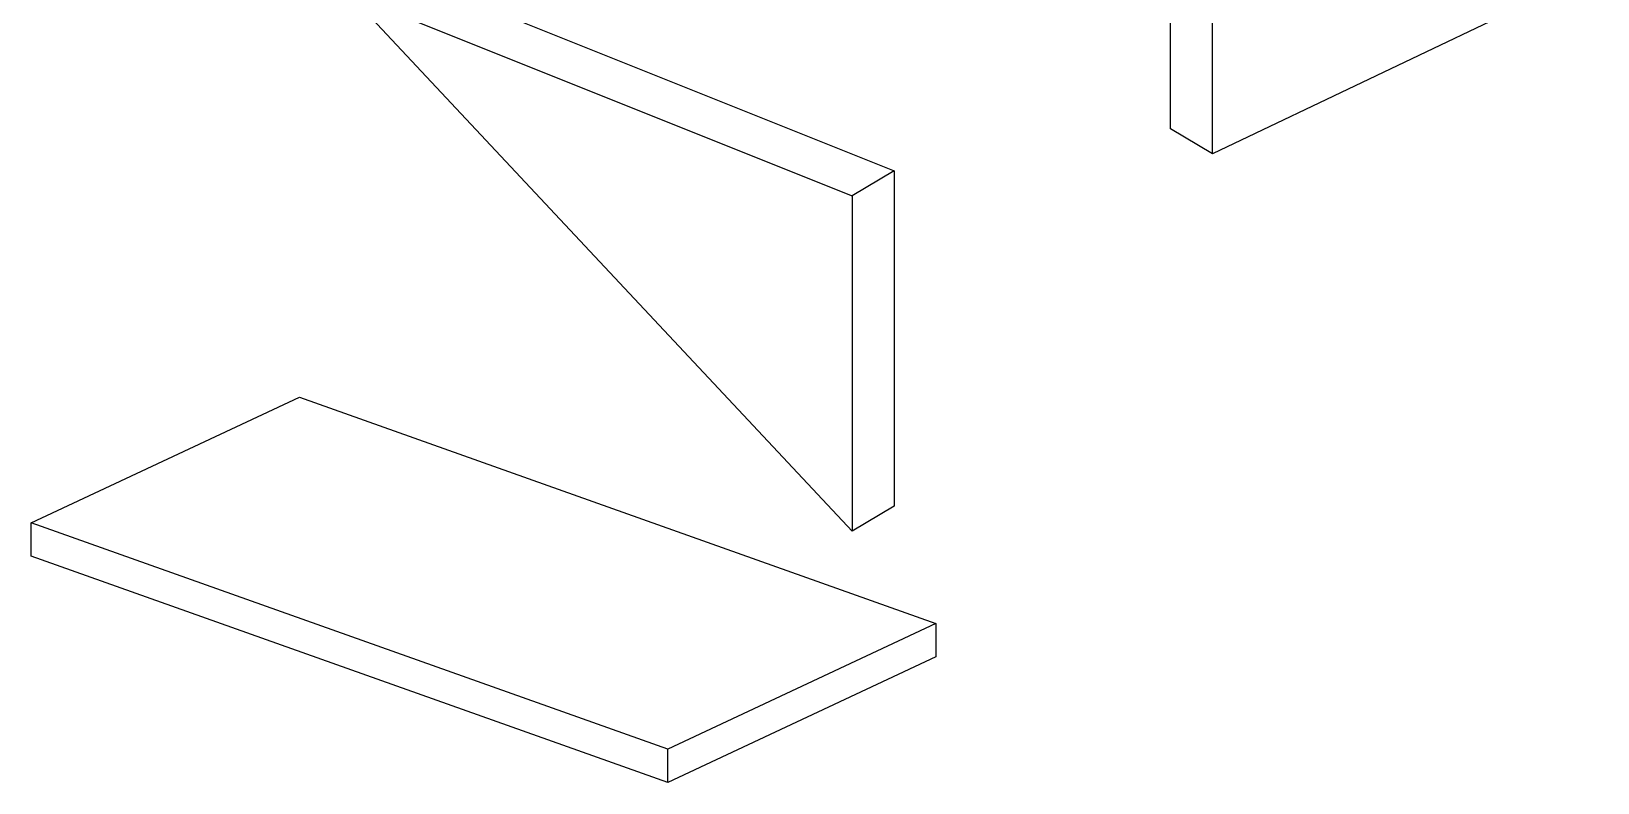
# Model space of a CAD drawing. Extents: x 0 to 420, y 0 to 297.
# Drawn here: x 77.31 to 103.51, y 68.69 to 81.24 of the extents above; entities that cross this region are included whole.
import ezdxf

# ---------------------------------------------------------------- set-up
doc = ezdxf.new("R2010")
doc.units = 0
doc.header["$MEASUREMENT"] = 0
doc.layers.add('ИЗОМЕТРИЯ', color=7, linetype='CONTINUOUS')

msp = doc.modelspace()

# ---------------------------------------------------------------- linework, layer by layer
at = {"layer": 'ИЗОМЕТРИЯ', "linetype": 'Continuous'}
for p, q in [((96.363, 79.611438), (96.363, 94.177938)), ((97.063312, 79.19125), (97.063312, 93.75775)), ((83.337187, 82.272625), (91.740938, 78.911125)), ((103.506188, 82.272625), (97.063312, 79.19125)), ((82.636875, 81.852438), (91.040625, 78.490938)), ((91.040625, 72.888438), (82.636875, 81.852438)), ((97.063312, 79.19125), (96.363, 79.611438)), ((91.740938, 78.911125), (91.040625, 78.490938)), ((91.740938, 78.911125), (91.740938, 73.308625)), ((91.040625, 78.490938), (91.040625, 72.888438)), ((77.3145, 73.0285), (81.7965, 75.129438)), ((81.7965, 75.129438), (92.44125, 71.34775)), ((91.740938, 73.308625), (91.040625, 72.888438)), ((87.95925, 69.246813), (77.3145, 73.0285)), ((77.3145, 72.46825), (77.3145, 73.0285)), ((87.95925, 68.686563), (77.3145, 72.46825)), ((92.44125, 71.34775), (87.95925, 69.246813)), ((92.44125, 71.34775), (92.44125, 70.7875)), ((92.44125, 70.7875), (87.95925, 68.686563)), ((87.95925, 68.686563), (87.95925, 69.246813))]:
    msp.add_line(p, q, dxfattribs=at)

doc.saveas('drawing.dxf')
